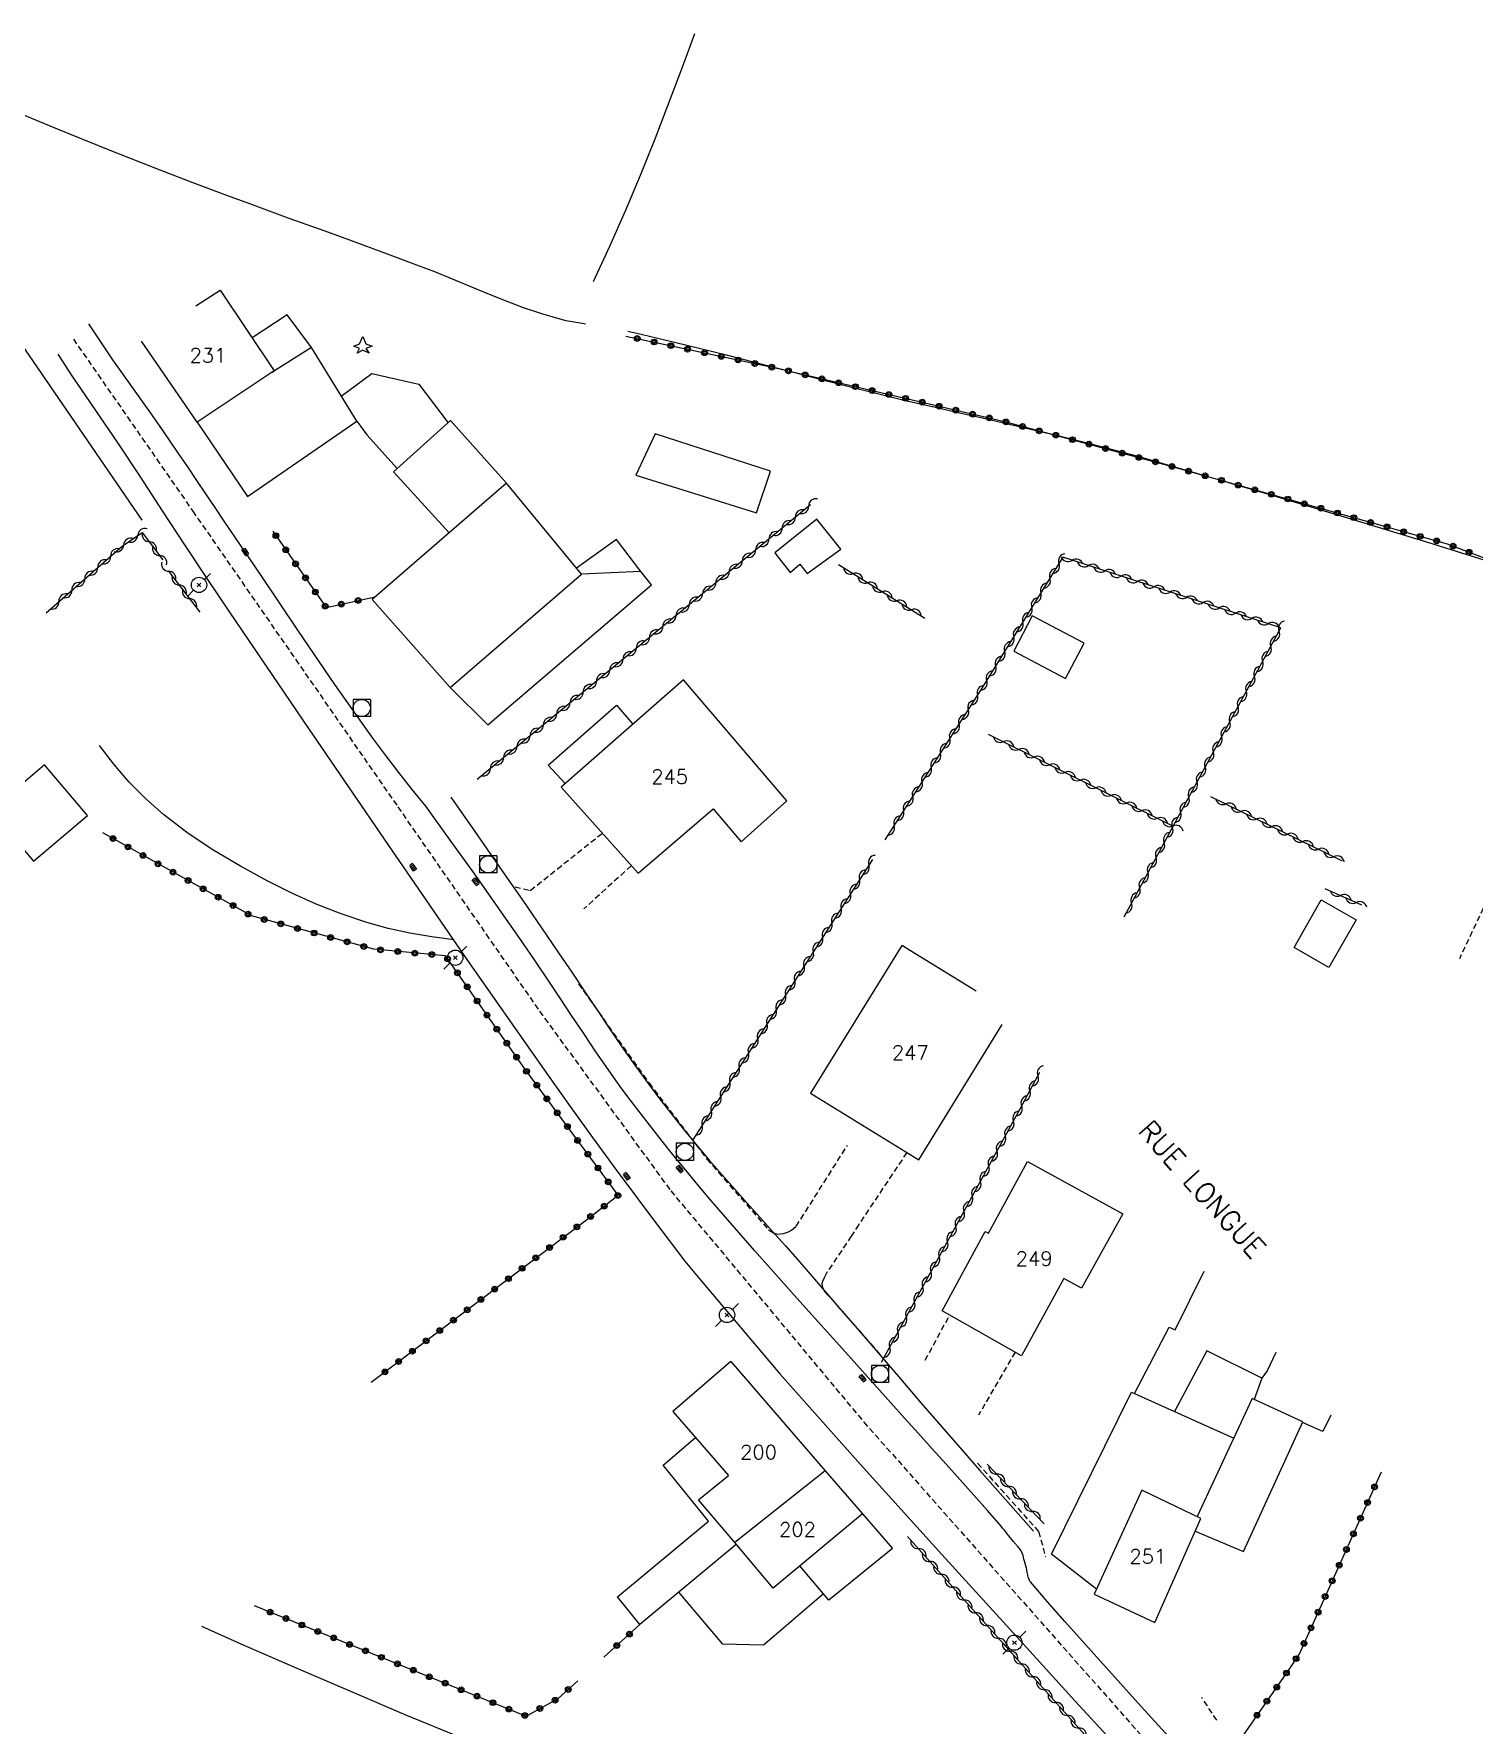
# Model space of a CAD drawing. Header units: millimetres. Extents: x 149998 to 151001, y 150999 to 152001.
# Drawn here: x 150611.5 to 150737.2, y 151505.9 to 151653.6 of the extents above; entities that cross this region are included whole.
import ezdxf
from ezdxf.enums import TextEntityAlignment as Align

# ---------------------------------------------------------------- set-up
doc = ezdxf.new("R2010")
doc.units = ezdxf.units.MM
doc.linetypes.add('DASHED', pattern=[0.75, 0.5, -0.25])
doc.layers.get('0').update_dxf_attribs({"linetype": 'CONTINUOUS'})
for name, color, linetype in [('W0001', 6, 'DASHED'), ('W0008', 7, 'CONTINUOUS'), ('W0014', 7, 'CONTINUOUS'), ('W0101', 7, 'CONTINUOUS'), ('W0104', 1, 'CONTINUOUS'), ('W0112', 1, 'DASHED'), ('W0211', 2, 'CONTINUOUS'), ('W0303', 7, 'CONTINUOUS'), ('W0310', 3, 'CONTINUOUS'), ('W0323', 7, 'CONTINUOUS'), ('W0333', 7, 'CONTINUOUS'), ('W0401', 7, 'CONTINUOUS'), ('W0420', 7, 'CONTINUOUS'), ('W0473', 7, 'CONTINUOUS'), ('W0989', 7, 'CONTINUOUS'), ('W0991', 7, 'CONTINUOUS'), ('W1102', 7, 'CONTINUOUS')]:
    doc.layers.add(name, color=color, linetype=linetype)
doc.styles.get("Standard").update_dxf_attribs({"font": 'romans.shx', "width": 0.85})

# ---------------------------------------------------------------- blocks, each defined once
blk = doc.blocks.new('T303')
for p, q in [((-0.77, 0), (-0.28, 0.21)), ((-0.28, -0.21), (-0.77, 0)), ((-0.28, 0.21), (0, 0.83)), ((0, 0.83), (0.28, 0.21)), ((0.28, 0.21), (0.83, 0)), ((0.83, 0), (0.28, -0.21)), ((-0.49, -0.63), (-0.28, -0.21)), ((0, -0.35), (-0.49, -0.63)), ((0.56, -0.63), (0, -0.35)), ((0.28, -0.21), (0.56, -0.63))]:
    blk.add_line(p, q)
blk = doc.blocks.new('T473')
for p, q in [((-0.166667, 0.166667), (0.166667, -0.166667)), ((-0.166667, -0.166667), (0.166667, 0.166667)), ((0.500001, 0.500001), (1.000002, 1.000002)), ((-1.000002, -1.000002), (-0.500001, -0.500001))]:
    blk.add_line(p, q)
blk.add_ellipse((0, 0), major_axis=(0.471405, 0.471405), ratio=1, start_param=5.4977871438, end_param=11.780972451)
blk = doc.blocks.new('T401')
for p, q in [((-0.3, 0.3), (0, 0.3)), ((-0.3, -0.25), (-0.3, 0.3)), ((-0.3, 0.15), (0, 0.15)), ((-0.3, 0), (0, 0)), ((0, 0.3), (0, -0.25)), ((-0.3, -0.15), (0, -0.15)), ((-0.3, -0.25), (-0.3, -0.3)), ((-0.3, -0.3), (0, -0.3)), ((0, -0.3), (0, -0.25))]:
    blk.add_line(p, q)
blk = doc.blocks.new('T420')
for p, q in [((0.75, 0.75), (-0.75, 0.75)), ((-0.75, 0.75), (-0.75, -0.75)), ((0.75, 0.75), (0.75, -0.75)), ((0.75, -0.75), (-0.75, -0.75))]:
    blk.add_line(p, q)
blk.add_ellipse((0, 0), major_axis=(-0.53, 0.53), ratio=1, start_param=3.926991, end_param=10.210176)
blk = doc.blocks.new('t310o')
at = {"color": 0, "linetype": 'Continuous'}
for centre, start, end in [((-0.5, 0.38), 216.8699, 323.1304), ((0.5, -0.37), 36.8699, 143.1303)]:
    blk.add_arc(centre, 0.625, start, end, dxfattribs=at)
blk = doc.blocks.new('t323o')
at = {"color": 0, "linetype": 'Continuous'}
for radius in [0.25, 0.15]:
    blk.add_circle((0, 0), radius, dxfattribs=at)

msp = doc.modelspace()

# ---------------------------------------------------------------- linework, layer by layer
at = {"layer": 'W0001'}
msp.add_lwpolyline([(150614.97, 151626.93), (150625.39, 151611.91), (150643.29, 151586.08), (150655.66, 151568.23), (150667.11, 151552.56), (150683.96, 151532.37), (150715.52, 151496.71), (150718.05, 151494.21)], dxfattribs=at)
at = {"layer": 'W0008'}
for points in [[(150645.73, 151586.14), (150644.54, 151587.6), (150643.38, 151589.08), (150642.23, 151590.57), (150641.11, 151592.08), (150637.78, 151596.76), (150634.55, 151601.51), (150631.36, 151606.29), (150628.14, 151611.04), (150627.34, 151612.22), (150626.54, 151613.4), (150625.75, 151614.58), (150624.95, 151615.76), (150624.15, 151616.94), (150623.35, 151618.11), (150622.54, 151619.28), (150621.72, 151620.45), (150620.08, 151622.78), (150618.42, 151625.11), (150616.32, 151628.26), (150616.32, 151628.26)], [(150613.62, 151625.6), (150614.85, 151623.71), (150616.86, 151620.79), (150618.84, 151617.85), (150620.79, 151614.89), (150622.73, 151611.93), (150624.66, 151608.97), (150626.62, 151606.01), (150628.59, 151603.08), (150635.5, 151592.93), (150642.41, 151582.79), (150649.37, 151572.68), (150656.41, 151562.62), (150658.34, 151559.91), (150660.28, 151557.21), (150662.25, 151554.52), (150664.23, 151551.85), (150665.59, 151550.04), (150666.96, 151548.23), (150668.35, 151546.43), (150669.78, 151544.67), (150676.64, 151536.59), (150683.66, 151528.67), (150690.77, 151520.82), (150697.88, 151512.97), (150702.39, 151508.01), (150706.94, 151503.08)], [(150719.38, 151495.55), (150715.44, 151499.59), (150711.8, 151503.56), (150708.17, 151507.54), (150704.56, 151511.54), (150703.03, 151513.25), (150701.51, 151514.96), (150700, 151516.68), (150698.5, 151518.41)]]:
    msp.add_lwpolyline(points, dxfattribs=at)
at = {"layer": 'W0014'}
for points in [[(150698.5, 151518.41), (150698.45, 151518.48), (150698.41, 151518.55), (150698.38, 151518.63), (150698.35, 151518.71), (150698.31, 151518.82), (150698.28, 151518.93), (150698.26, 151519.04), (150698.23, 151519.16), (150698.21, 151519.27), (150698.19, 151519.39), (150698.17, 151519.5), (150698.14, 151519.61), (150698.09, 151519.81), (150698.04, 151520.01), (150697.99, 151520.21), (150697.93, 151520.41), (150697.89, 151520.56), (150697.85, 151520.71), (150697.81, 151520.86), (150697.74, 151521.01), (150697.68, 151521.12), (150697.61, 151521.23), (150697.53, 151521.33), (150697.46, 151521.43), (150697.4, 151521.5), (150697.35, 151521.56), (150697.29, 151521.63), (150697.24, 151521.69), (150697.18, 151521.75), (150697.12, 151521.82), (150697.07, 151521.88), (150697.01, 151521.95), (150696.88, 151522.11), (150696.74, 151522.28), (150696.61, 151522.45), (150696.47, 151522.62), (150696.34, 151522.78), (150696.2, 151522.95), (150696.06, 151523.11), (150695.93, 151523.28), (150694.75, 151524.64), (150693.55, 151526), (150692.35, 151527.34), (150691.14, 151528.68), (150689.93, 151530.02), (150688.72, 151531.36), (150687.51, 151532.7), (150686.31, 151534.04), (150682.35, 151538.48), (150678.38, 151542.9), (150674.43, 151547.35), (150670.53, 151551.84), (150669.47, 151553.09), (150668.43, 151554.35), (150667.39, 151555.61), (150666.37, 151556.89), (150665.45, 151558.05), (150664.54, 151559.21), (150663.64, 151560.38), (150662.76, 151561.57), (150661.66, 151563.13), (150660.57, 151564.7), (150659.51, 151566.28), (150658.45, 151567.87), (150657.4, 151569.46), (150656.34, 151571.05), (150655.28, 151572.64), (150654.2, 151574.21), (150652.11, 151577.21), (150650, 151580.2), (150647.87, 151583.17), (150645.73, 151586.14)], [(150647.92, 151586.93), (150650.01, 151583.92), (150652.1, 151580.91), (150654.19, 151577.9), (150656.27, 151574.88), (150657.37, 151573.26), (150658.47, 151571.64), (150659.56, 151570.01), (150660.65, 151568.38), (150661.74, 151566.75), (150662.85, 151565.13), (150663.98, 151563.53), (150665.13, 151561.94), (150666.16, 151560.55), (150667.22, 151559.19), (150668.3, 151557.83), (150669.4, 151556.5), (150670.47, 151555.23), (150671.56, 151553.97), (150672.66, 151552.72), (150673.77, 151551.48), (150674.89, 151550.25), (150676, 151549.01), (150677.11, 151547.77), (150678.2, 151546.52), (150680, 151544.45), (150681.79, 151542.38), (150683.58, 151540.3), (150685.37, 151538.22), (150687.15, 151536.14), (150688.94, 151534.06), (150690.73, 151531.99), (150692.53, 151529.92), (150694.08, 151528.14), (150695.64, 151526.37), (150697.2, 151524.61), (150698.77, 151522.84)]]:
    msp.add_lwpolyline(points, dxfattribs=at)
at = {"layer": 'W0101'}
for points in [[(150625.65, 151629.82), (150627.77, 151631.19), (150632.5, 151624.15), (150625.78, 151619.67)], [(150693.76, 151569.98), (150687.26, 151573.99), (150679.31, 151561.08), (150688.75, 151555.26)], [(150688.75, 151555.26), (150696.04, 151567.09)], [(150672.34, 151537.65), (150667.29, 151533.29), (150672.14, 151527.7), (150672.14, 151527.7)], [(150672.34, 151537.65), (150677.29, 151531.92), (150677.29, 151531.92), (150680.58, 151528.11), (150680.58, 151528.11)], [(150672.69, 151521.84), (150669.54, 151525.57), (150672.14, 151527.7)], [(150680.58, 151528.11), (150683.84, 151524.35), (150683.84, 151524.35)], [(150683.84, 151524.35), (150676.04, 151517.87), (150672.69, 151521.84)]]:
    msp.add_lwpolyline(points, dxfattribs=at)
for points in [[(150657.54, 151587.8), (150664.25, 151580.28), (150670.8, 151585.92), (150673.24, 151583.02), (150677.24, 151586.6), (150668.23, 151597.18)], [(150690.79, 151542.07), (150694.55, 151549.02), (150694.83, 151548.87), (150698.25, 151555.11), (150706.55, 151550.56), (150702.96, 151544.06), (150701.4, 151544.89), (150697.71, 151538.16)], [(150704.07, 151517.35), (150709.34, 151514.87), (150713.36, 151523.96), (150708.23, 151526.41)]]:
    msp.add_lwpolyline(points, close=True, dxfattribs=at)
at = {"layer": 'W0104'}
for points in [[(150635.75, 151626.18), (150633.64, 151629.05), (150630.57, 151627.02)], [(150625.78, 151619.67), (150620.91, 151626.74), (150620.91, 151626.74)], [(150635.75, 151626.18), (150632.3, 151624.01), (150632.5, 151624.15)], [(150639.7, 151619.75), (150635.75, 151626.18)], [(150638.35, 151621.95), (150638.35, 151621.95), (150641.03, 151623.92), (150645.13, 151623), (150647.67, 151619.61), (150647.67, 151619.6)], [(150625.78, 151619.67), (150625.78, 151619.67), (150630.17, 151613.18)], [(150630.17, 151613.18), (150639.7, 151619.75)], [(150639.7, 151619.75), (150639.7, 151619.75), (150640.59, 151618.57), (150643.23, 151615.62), (150643.22, 151615.62)], [(150652.77, 151614.34), (150647.9, 151619.81), (150642.9, 151615.33), (150647.76, 151610.01), (150647.75, 151610.01)], [(150664.5, 151606.63), (150662.38, 151609.43), (150658.89, 151606.93), (150658.89, 151606.92)], [(150647.85, 151596.5), (150651.13, 151593.24), (150665.43, 151605.46), (150664.5, 151606.63), (150659.32, 151606.4)], [(150657.9, 151588.12), (150656.42, 151589.71), (150662.36, 151594.96), (150663.81, 151593.3)], [(150707.58, 151534.87), (150707.58, 151534.87), (150710.59, 151540.66), (150711.13, 151540.42), (150713.67, 151545.54)], [(150719.9, 151538.44), (150719.17, 151536.83), (150718.7, 151536.2), (150713.88, 151538.58), (150711.08, 151533.3), (150711.08, 151533.3)], [(150718.7, 151536.2), (150718.03, 151534.34), (150718.04, 151534.33)], [(150704.26, 151517.78), (150704.26, 151517.78), (150700.33, 151520.84), (150707.33, 151534.98)], [(150707.33, 151534.98), (150716.24, 151530.97), (150716.24, 151530.96)], [(150712.86, 151522.83), (150712.86, 151522.83), (150717.1, 151521.08), (150722.26, 151532.4), (150717.85, 151534.42), (150713.06, 151524.11)], [(150724.71, 151532.98), (150724.02, 151531.54), (150722.23, 151532.32), (150722.23, 151532.32)], [(150672.83, 151521.67), (150672.83, 151521.68), (150664.41, 151514.68), (150662.45, 151517.11), (150670.41, 151523.71), (150666.44, 151528.6), (150669.26, 151531.02), (150669.25, 151531.02)], [(150683.84, 151524.35), (150683.84, 151524.36), (150686.46, 151521.32)], [(150686.46, 151521.32), (150680.91, 151516.81), (150678.38, 151519.82), (150678.39, 151519.82)], [(150680.43, 151517.38), (150676.15, 151513.7), (150675.21, 151512.89), (150671.64, 151512.99), (150667.82, 151517.52), (150667.83, 151517.52)]]:
    msp.add_lwpolyline(points, dxfattribs=at)
for points in [[(150664.06, 151615.03), (150674.6, 151611.74), (150675.8, 151615.38), (150665.76, 151618.65)], [(150641.04, 151604.2), (150647.85, 151596.5), (150659.32, 151606.4), (150652.77, 151614.34)], [(150679.87, 151611.19), (150676.18, 151608.26), (150677.52, 151606.54), (150678.36, 151607.28), (150679.01, 151606.46), (150681.94, 151608.58)], [(150697.04, 151599.68), (150701.56, 151597.29), (150703.19, 151600.36), (150698.66, 151602.76)], [(150611.5, 151581.33), (150616.2, 151585.33), (150612.44, 151589.74), (150607.75, 151585.74)], [(150721.5, 151573.81), (150723.87, 151577.97), (150726.92, 151576.23), (150724.55, 151572.07)]]:
    msp.add_lwpolyline(points, close=True, dxfattribs=at)
at = {"layer": 'W0112'}
for points in [[(150743.09, 151588.1), (150735.94, 151572.82)], [(150653.52, 151579.1), (150654.85, 151578.79), (150661.13, 151583.78)], [(150663.66, 151580.94), (150659.53, 151577.17)], [(150659.05, 151570.63), (150665.21, 151561.97), (150670.27, 151555.33), (150675.64, 151549.15), (150676.06, 151548.89), (150676.41, 151548.76), (150676.95, 151548.83), (150677.37, 151548.98), (150677.65, 151549.12), (150678.06, 151549.46), (150682.52, 151556.52)], [(150687.71, 151555.9), (150683.51, 151549.61), (150682.86, 151548.6), (150680.69, 151545.37), (150680.49, 151544.95), (150680.35, 151544.65), (150680.28, 151544.46), (150680.34, 151544.09), (150680.55, 151543.73), (150681.08, 151543.18), (150685.53, 151538.07)], [(150689.32, 151537.77), (150691.44, 151541.7)], [(150697.16, 151538.47), (150693.97, 151532.98)], [(150693.89, 151528.77), (150699.21, 151522.82), (150699.81, 151520.6)], [(150714.76, 151506.33), (150713.45, 151508.32)]]:
    msp.add_lwpolyline(points, dxfattribs=at)
at = {"layer": 'W0211'}
for points in [[(150659.67, 151628.24), (150659.54, 151628.26), (150659.02, 151628.34), (150658.5, 151628.42), (150657.98, 151628.52), (150657.47, 151628.65), (150655.86, 151629.12), (150654.27, 151629.66), (150652.7, 151630.25), (150651.14, 151630.88), (150649.6, 151631.52), (150648.06, 151632.16), (150646.51, 151632.79), (150644.95, 151633.39), (150642.15, 151634.43), (150639.34, 151635.46), (150636.54, 151636.48), (150633.73, 151637.49), (150630.93, 151638.52), (150628.12, 151639.55), (150625.33, 151640.6), (150622.54, 151641.67), (150618.05, 151643.44), (150613.58, 151645.26), (150609.11, 151647.11)], [(150740.14, 151606.99), (150733.18, 151609.17), (150726.2, 151611.3), (150719.22, 151613.39), (150712.21, 151615.43), (150710, 151616.07), (150707.79, 151616.69), (150705.57, 151617.29), (150703.34, 151617.87), (150701.11, 151618.42), (150698.89, 151618.95), (150696.65, 151619.47), (150694.42, 151619.98), (150692.18, 151620.49), (150689.95, 151621), (150687.72, 151621.51), (150685.49, 151622.05), (150683.23, 151622.61), (150680.97, 151623.18), (150678.72, 151623.76), (150676.46, 151624.35), (150674.21, 151624.93), (150671.96, 151625.51), (150669.7, 151626.08), (150667.44, 151626.63), (150665.99, 151626.98), (150664.53, 151627.32), (150663.37, 151627.58)]]:
    msp.add_lwpolyline(points, dxfattribs=at)
at = {"layer": 'W0310'}
for points in [[(150679.29, 151612.46), (150650.2, 151588.48)], [(150612.59, 151603.02), (150619.24, 151608.85), (150620.97, 151610.05), (150622.79, 151607.64)], [(150623.28, 151606.67), (150626.02, 151603.07)], [(150681.74, 151607.23), (150689.29, 151602.57)], [(150706.67, 151576.48), (150712.67, 151587.57), (150720.36, 151601.72), (150701.32, 151607.87), (150694.26, 151596.44), (150685.79, 151583.2)], [(150694.8, 151592.43), (150710.95, 151584.39)], [(150714.21, 151587), (150725.69, 151581.38)], [(150684.7, 151581.49), (150669.03, 151557.01)], [(150724.2, 151578.96), (150727.38, 151577.54)], [(150685.51, 151537.59), (150697.64, 151559.78), (150699.33, 151562.91)], [(150694.73, 151528.69), (150699.7, 151523.49)], [(150687.77, 151522.38), (150705.71, 151502.29)]]:
    msp.add_lwpolyline(points, dxfattribs=at)
at = {"layer": 'W0323'}
for points in [[(150663.19, 151627.19), (150676.25, 151624.4), (150696.12, 151619.76), (150710.54, 151615.89), (150734.88, 151609.04), (150761.21, 151599.05), (150788.07, 151587.65), (150814.84, 151576.11), (150826.49, 151570.79), (150844.33, 151562.03)], [(150632.39, 151610.14), (150637.03, 151603.5), (150641.3, 151604.42)], [(150640.97, 151535.84), (150659.86, 151550.12), (150662.52, 151552.17), (150654.36, 151563.21), (150647.45, 151573.07), (150641.19, 151573.66), (150630.52, 151576.56), (150617.53, 151583.81)], [(150729.11, 151527.98), (150721.97, 151512.16), (150721.05, 151510.76), (150714.94, 151501.97)], [(150630.75, 151516.35), (150654.48, 151506.7), (150657.29, 151508.24), (150659.01, 151509.79)], [(150661.28, 151511.85), (150664.41, 151514.68)]]:
    msp.add_lwpolyline(points, dxfattribs=at)
at = {"layer": 'W0333'}
for points in [[(150669.17, 151653.58), (150668.22, 151650.97), (150665.71, 151644.37), (150664.45, 151641.22), (150663.14, 151638.1), (150661.77, 151635), (150660.35, 151631.93)], [(150608.93, 151628.65), (150620.96, 151611.11)], [(150648.19, 151574.48), (150646.26, 151574.72), (150644.34, 151575.05), (150642.45, 151575.47), (150640.58, 151575.99), (150638.35, 151576.74), (150636.17, 151577.6), (150634.03, 151578.56), (150631.93, 151579.6), (150629.56, 151580.89), (150627.23, 151582.26), (150624.98, 151583.76), (150622.83, 151585.41), (150621.3, 151586.78), (150619.85, 151588.24), (150618.5, 151589.8), (150617.25, 151591.43)], [(150648.89, 151504.77), (150643.92, 151506.82), (150638.98, 151508.93), (150634.3, 151510.94), (150629.63, 151512.98), (150626.17, 151514.53)]]:
    msp.add_lwpolyline(points, dxfattribs=at)
at = {"layer": 'W1102'}
msp.add_lwpolyline([(150680.58, 151528.11), (150672.69, 151521.84)], dxfattribs=at)

# ---------------------------------------------------------------- block references
at = {"layer": 'W0303'}
msp.add_blockref('T303', (150640.23, 151626.31), dxfattribs=at)
at = {"layer": 'W0310'}
for p, rotation in [((150679.14, 151612.34), 219.497512356315), ((150676.83, 151610.43), 219.497512356315), ((150677.98, 151611.38), 219.497512356315), ((150619.37, 151608.94), 34.75000497620719), ((150620.6, 151609.79), 34.75000497620719), ((150621.6, 151609.22), 306.8926762475502), ((150675.67, 151609.47), 219.497512356315), ((150618.23, 151607.96), 41.22128464723415), ((150622.5, 151608.02), 306.8926762475502), ((150673.35, 151607.57), 219.497512356315), ((150674.51, 151608.52), 219.497512356315), ((150700.98, 151607.32), 238.316499807381), ((150702.13, 151607.61), 162.0974807469695), ((150615.97, 151605.99), 41.22128464723415), ((150617.1, 151606.98), 41.22128464723415), ((150623.29, 151606.65), 307.2828376159518), ((150672.2, 151606.61), 219.497512356315), ((150683.02, 151606.44), 328.315872563246), ((150700.19, 151606.04), 238.316499807381), ((150703.56, 151607.15), 162.0974807469695), ((150704.98, 151606.69), 162.0974807469695), ((150706.41, 151606.23), 162.0974807469695), ((150614.84, 151605), 41.22128464723415), ((150624.2, 151605.45), 307.2828376159518), ((150625.11, 151604.26), 307.2828376159518), ((150669.88, 151604.7), 219.497512356315), ((150671.04, 151605.66), 219.497512356315), ((150684.29, 151605.65), 328.315872563246), ((150685.57, 151604.86), 328.315872563246), ((150699.4, 151604.76), 238.316499807381), ((150707.84, 151605.76), 162.0974807469695), ((150709.27, 151605.3), 162.0974807469695), ((150710.69, 151604.84), 162.0974807469695), ((150613.71, 151604.01), 41.22128464723415), ((150668.72, 151603.75), 219.497512356315), ((150686.85, 151604.08), 328.315872563246), ((150688.12, 151603.29), 328.315872563246), ((150698.61, 151603.49), 238.316499807381), ((150712.12, 151604.38), 162.0974807469695), ((150713.55, 151603.92), 162.0974807469695), ((150714.97, 151603.46), 162.0974807469695), ((150666.41, 151601.84), 219.497512356315), ((150667.57, 151602.8), 219.497512356315), ((150697.83, 151602.21), 238.316499807381), ((150716.4, 151603), 162.0974807469695), ((150717.83, 151602.54), 162.0974807469695), ((150719.26, 151602.08), 162.0974807469695), ((150720.2, 151601.42), 61.46193363510951), ((150664.09, 151599.93), 219.497512356315), ((150665.25, 151600.89), 219.497512356315), ((150697.04, 151600.94), 238.316499807381), ((150719.48, 151600.1), 61.46193363510951), ((150662.94, 151598.98), 219.497512356315), ((150695.46, 151598.38), 238.316499807381), ((150696.25, 151599.66), 238.316499807381), ((150718.76, 151598.78), 61.46193363510951), ((150660.62, 151597.07), 219.497512356315), ((150661.78, 151598.02), 219.497512356315), ((150694.68, 151597.11), 238.316499807381), ((150718.05, 151597.47), 61.46193363510951), ((150659.46, 151596.12), 219.497512356315), ((150693.88, 151595.84), 237.3830248796628), ((150717.33, 151596.15), 61.46193363510951), ((150657.15, 151594.21), 219.497512356315), ((150658.31, 151595.16), 219.497512356315), ((150693.07, 151594.57), 237.3830248796628), ((150716.61, 151594.83), 61.46193363510951), ((150655.99, 151593.25), 219.497512356315), ((150692.26, 151593.31), 237.3830248796628), ((150715.9, 151593.51), 61.46193363510951), ((150653.68, 151591.35), 219.497512356315), ((150654.83, 151592.3), 219.497512356315), ((150691.45, 151592.05), 237.3830248796628), ((150696.15, 151591.77), 333.5187726816953), ((150714.46, 151590.88), 61.46193363510951), ((150715.18, 151592.2), 61.46193363510951), ((150652.52, 151590.39), 219.497512356315), ((150689.83, 151589.52), 237.3830248796628), ((150690.64, 151590.78), 237.3830248796628), ((150697.49, 151591.1), 333.5187726816953), ((150698.83, 151590.43), 333.5187726816953), ((150700.17, 151589.76), 333.5187726816953), ((150713.75, 151589.56), 61.46193363510951), ((150651.36, 151589.44), 219.497512356315), ((150689.03, 151588.25), 237.3830248796628), ((150701.52, 151589.09), 333.5187726816953), ((150702.86, 151588.42), 333.5187726816953), ((150713.03, 151588.24), 61.46193363510951), ((150688.22, 151586.99), 237.3830248796628), ((150704.2, 151587.75), 333.5187726816953), ((150705.54, 151587.08), 333.5187726816953), ((150712.32, 151586.92), 61.59016289502875), ((150687.41, 151585.73), 237.3830248796628), ((150706.89, 151586.41), 333.5187726816953), ((150708.23, 151585.75), 333.5187726816953), ((150711.6, 151585.6), 61.59016289502875), ((150715.56, 151586.34), 333.9280708488226), ((150716.9, 151585.68), 333.9280708488226), ((150686.6, 151584.46), 237.3830248796628), ((150709.57, 151585.08), 333.5187726816953), ((150710.92, 151584.41), 333.5187726816953), ((150710.89, 151584.29), 61.59016289502875), ((150718.25, 151585.02), 333.9280708488226), ((150719.6, 151584.36), 333.9280708488226), ((150710.17, 151582.97), 61.59016289502875), ((150720.95, 151583.7), 333.9280708488226), ((150722.29, 151583.05), 333.9280708488226), ((150723.64, 151582.39), 333.9280708488226), ((150684.39, 151581.01), 237.3830248796767), ((150709.46, 151581.65), 61.59016289502875), ((150724.99, 151581.73), 333.9280708488226), ((150683.58, 151579.75), 237.3830248796767), ((150708.75, 151580.33), 61.59016289502875), ((150682.78, 151578.49), 237.3830248796767), ((150707.32, 151577.69), 61.59016289502875), ((150708.03, 151579.01), 61.59016289502875), ((150725.57, 151578.35), 335.8756589711807), ((150681.97, 151577.22), 237.3830248796767), ((150726.93, 151577.73), 335.8756589711807), ((150680.35, 151574.7), 237.3830248796767), ((150681.16, 151575.96), 237.3830248796767), ((150679.54, 151573.43), 237.3830248796767), ((150678.73, 151572.17), 237.3830248796767), ((150677.92, 151570.91), 237.3830248796767), ((150677.12, 151569.64), 237.3830248796767), ((150676.31, 151568.38), 237.3830248796767), ((150674.69, 151565.85), 237.3830248796767), ((150675.5, 151567.12), 237.3830248796767), ((150673.88, 151564.59), 237.3830248796767), ((150673.07, 151563.33), 237.3830248796767), ((150672.26, 151562.06), 237.3830248796767), ((150699.16, 151562.6), 61.59016289511185), ((150671.46, 151560.8), 237.3830248796767), ((150697.73, 151559.97), 61.59016289511185), ((150698.45, 151561.29), 61.59016289511185), ((150670.65, 151559.53), 237.3830248796767), ((150697.02, 151558.65), 61.34343729897029), ((150669.84, 151558.27), 237.3830248796767), ((150696.3, 151557.33), 61.34343729897029), ((150695.58, 151556.02), 61.34343729897029), ((150694.86, 151554.7), 61.34343729897029), ((150694.14, 151553.38), 61.34343729897029), ((150693.42, 151552.07), 61.34343729897029), ((150692.7, 151550.75), 61.34343729897029), ((150691.26, 151548.12), 61.34343729897029), ((150691.98, 151549.44), 61.34343729897029), ((150690.54, 151546.8), 61.34343729897029), ((150689.82, 151545.49), 61.34343729897029), ((150689.1, 151544.17), 61.34343729897029), ((150688.38, 151542.85), 61.34343729897029), ((150687.66, 151541.54), 61.34343729897029), ((150686.94, 151540.22), 61.34343729897029), ((150686.23, 151538.91), 61.34343729897029), ((150695.56, 151527.83), 313.6250750951548), ((150696.59, 151526.75), 313.6250750951548), ((150697.63, 151525.66), 313.6250750951548), ((150698.66, 151524.57), 313.6250750951548), ((150688.72, 151521.31), 311.7729388328194), ((150689.72, 151520.19), 311.7729388328194), ((150690.72, 151519.07), 311.7729388328194), ((150691.72, 151517.95), 311.7729388328194), ((150692.72, 151516.83), 311.7729388328194), ((150693.72, 151515.71), 311.7729388328194), ((150694.72, 151514.6), 311.7729388328194), ((150695.72, 151513.48), 311.7729388328194), ((150696.72, 151512.36), 311.7729388328194), ((150697.72, 151511.24), 311.7729388328194), ((150698.72, 151510.12), 311.7729388328194), ((150699.71, 151509), 311.7729388328194), ((150700.71, 151507.88), 311.7729388328194), ((150701.71, 151506.76), 311.7729388328194), ((150702.71, 151505.65), 311.7729388328194)]:
    msp.add_blockref('t310o', p, dxfattribs=dict(at, rotation=rotation))
at = {"layer": 'W0323'}
for p, rotation in [((150664.18, 151626.98), 347.9420745611535), ((150665.65, 151626.67), 347.9420745611535), ((150667.12, 151626.35), 347.9420745611535), ((150668.58, 151626.04), 347.9420745611535), ((150670.05, 151625.73), 347.9420745611535), ((150671.52, 151625.41), 347.9420745611535), ((150672.98, 151625.1), 347.9420745611535), ((150674.45, 151624.79), 347.9420745611535), ((150675.92, 151624.47), 347.9420745611535), ((150677.38, 151624.14), 346.8380902848205), ((150678.84, 151623.8), 346.8380902848205), ((150680.3, 151623.46), 346.8380902848205), ((150681.76, 151623.11), 346.8380902848205), ((150683.22, 151622.77), 346.8380902848205), ((150684.68, 151622.43), 346.8380902848205), ((150686.14, 151622.09), 346.8380902848205), ((150687.6, 151621.75), 346.8380902848205), ((150689.06, 151621.41), 346.8380902848205), ((150690.52, 151621.06), 346.8380902848205), ((150691.98, 151620.72), 346.8380902848205), ((150693.45, 151620.38), 346.8380902848205), ((150694.91, 151620.04), 346.8380902848205), ((150696.36, 151619.69), 345.008760174328), ((150697.81, 151619.3), 345.008760174328), ((150699.26, 151618.91), 345.008760174328), ((150700.71, 151618.53), 345.008760174328), ((150702.16, 151618.14), 345.008760174328), ((150703.61, 151617.75), 345.008760174328), ((150705.06, 151617.36), 345.008760174328), ((150706.51, 151616.97), 345.008760174328), ((150707.96, 151616.59), 345.008760174328), ((150709.41, 151616.2), 345.008760174328), ((150710.85, 151615.81), 344.2632016715528), ((150712.3, 151615.4), 344.2632016715528), ((150713.74, 151614.99), 344.2632016715528), ((150715.18, 151614.59), 344.2632016715528), ((150716.63, 151614.18), 344.2632016715528), ((150718.07, 151613.77), 344.2632016715528), ((150719.52, 151613.37), 344.2632016715528), ((150720.96, 151612.96), 344.2632016715528), ((150722.4, 151612.55), 344.2632016715528), ((150723.85, 151612.15), 344.2632016715528), ((150725.29, 151611.74), 344.2632016715528), ((150726.73, 151611.33), 344.2632016715528), ((150728.18, 151610.92), 344.2632016715528), ((150632.65, 151609.76), 304.9688488570152), ((150729.62, 151610.52), 344.2632016715528), ((150731.07, 151610.11), 344.2632016715528), ((150732.51, 151609.7), 344.2632016715528), ((150733.95, 151609.3), 344.2632016715528), ((150633.51, 151608.53), 304.9688488570152), ((150735.38, 151608.85), 339.2315498447018), ((150736.78, 151608.31), 339.2315498447018), ((150634.37, 151607.3), 304.9688488570152), ((150635.23, 151606.07), 304.9688488570152), ((150636.09, 151604.84), 304.9688488570152), ((150636.95, 151603.61), 304.9688488570152), ((150638.36, 151603.79), 12.2341023674252), ((150639.83, 151604.11), 12.2341023674252), ((150618.43, 151583.31), 150.8182333941857), ((150619.74, 151582.58), 150.8182333941857), ((150621.05, 151581.84), 150.8182333941857), ((150622.36, 151581.11), 150.8182333941857), ((150623.67, 151580.38), 150.8182333941857), ((150624.98, 151579.65), 150.8182333941857), ((150626.29, 151578.92), 150.8182333941857), ((150627.6, 151578.19), 150.8182333941857), ((150628.91, 151577.46), 150.8182333941857), ((150630.22, 151576.72), 150.8182333941857), ((150631.63, 151576.25), 164.7993838055363), ((150633.08, 151575.86), 164.7993838055363), ((150634.53, 151575.47), 164.7993838055363), ((150635.98, 151575.07), 164.7993838055363), ((150637.42, 151574.68), 164.7993838055363), ((150638.87, 151574.29), 164.7993838055363), ((150640.32, 151573.89), 164.7993838055363), ((150641.78, 151573.6), 174.6231878049199), ((150643.28, 151573.46), 174.6231878049199), ((150644.77, 151573.32), 174.6231878049199), ((150646.26, 151573.18), 174.6231878049199), ((150647.63, 151572.82), 125.0255732711048), ((150648.49, 151571.59), 125.0255732711048), ((150649.35, 151570.36), 125.0255732711048), ((150650.21, 151569.13), 125.0255732711048), ((150651.07, 151567.9), 125.0255732711048), ((150651.93, 151566.67), 125.0255732711048), ((150652.79, 151565.45), 125.0255732711048), ((150653.65, 151564.22), 125.0255732711048), ((150654.52, 151562.99), 126.4695260265079), ((150655.41, 151561.79), 126.4695260265079), ((150656.3, 151560.58), 126.4695260265079), ((150657.2, 151559.37), 126.4695260265079), ((150658.09, 151558.17), 126.4695260265079), ((150658.98, 151556.96), 126.4695260265079), ((150659.87, 151555.76), 126.4695260265079), ((150660.76, 151554.55), 126.4695260265079), ((150661.65, 151553.34), 126.4695260265079), ((150662.49, 151552.14), 37.53744399296557), ((150660.11, 151550.32), 37.53744399296557), ((150661.3, 151551.23), 37.53744399296557), ((150658.92, 151549.41), 37.08959918629829), ((150656.53, 151547.6), 37.08959918629829), ((150657.72, 151548.5), 37.08959918629829), ((150654.13, 151545.79), 37.08959918629829), ((150655.33, 151546.7), 37.08959918629829), ((150652.94, 151544.89), 37.08959918629829), ((150650.54, 151543.08), 37.08959918629829), ((150651.74, 151543.98), 37.08959918629829), ((150649.35, 151542.17), 37.08959918629829), ((150646.95, 151540.36), 37.08959918629829), ((150648.15, 151541.27), 37.08959918629829), ((150644.56, 151538.55), 37.08959918629829), ((150645.76, 151539.46), 37.08959918629829), ((150643.36, 151537.65), 37.08959918629829), ((150642.17, 151536.75), 37.08959918629829), ((150728.53, 151526.71), 245.7284604808656), ((150727.92, 151525.34), 245.7284604808656), ((150727.3, 151523.97), 245.7284604808656), ((150726.68, 151522.61), 245.7284604808656), ((150726.07, 151521.24), 245.7284604808656), ((150725.45, 151519.87), 245.7284604808656), ((150724.83, 151518.51), 245.7284604808656), ((150724.22, 151517.14), 245.7284604808656), ((150632.14, 151515.78), 337.8690119934174), ((150633.53, 151515.22), 337.8690119934174), ((150723.6, 151515.77), 245.7284604808656), ((150634.92, 151514.65), 337.8690119934174), ((150636.31, 151514.09), 337.8690119934174), ((150637.69, 151513.52), 337.8690119934174), ((150663.5, 151513.86), 42.15612932626718), ((150722.98, 151514.4), 245.7284604808656), ((150639.08, 151512.96), 337.8690119934174), ((150640.47, 151512.39), 337.8690119934174), ((150641.86, 151511.83), 337.8690119934174), ((150662.39, 151512.85), 42.15612932626718), ((150722.37, 151513.04), 245.7284604808656), ((150643.25, 151511.26), 337.8690119934174), ((150644.64, 151510.7), 337.8690119934174), ((150720.84, 151510.46), 235.1711164968235), ((150721.68, 151511.71), 236.7268973750328), ((150646.03, 151510.13), 337.8690119934174), ((150647.42, 151509.57), 337.8690119934174), ((150648.81, 151509), 337.8690119934174), ((150658.16, 151509.02), 42.15612932604352), ((150719.99, 151509.23), 235.1711164968235), ((150650.2, 151508.44), 337.8690119934174), ((150651.59, 151507.87), 337.8690119934174), ((150655.69, 151507.36), 28.69028654528375), ((150657.01, 151508.08), 28.69028654528375), ((150719.13, 151508), 235.1711164968235), ((150652.98, 151507.31), 337.8690119934174), ((150654.37, 151506.74), 337.8690119934174), ((150718.27, 151506.77), 235.1711164968235)]:
    msp.add_blockref('t323o', p, dxfattribs=dict(at, rotation=rotation))
at = {"layer": 'W0401'}
for p, rotation in [((150630.1, 151608.43), 33.99755710414928), ((150644.5, 151580.71), 214.4511276551295), ((150650.2, 151579.64), 35.31857033114311), ((150663.15, 151553.73), 216.5207705962917), ((150668.01, 151554.56), 39.35185167754899), ((150683.95, 151536.3), 41.81345185442159)]:
    msp.add_blockref('T401', p, dxfattribs=dict(at, rotation=rotation))
at = {"layer": 'W0420'}
for p in [(150640.14, 151594.71), (150651.18, 151581.06), (150668.34, 151555.96), (150685.37, 151536.57)]:
    msp.add_blockref('T420', p, dxfattribs=at)
at = {"layer": 'W0473'}
for p in [(150625.94, 151605.46), (150648.3, 151572.91), (150672.02, 151541.72), (150697.1, 151513.11)]:
    msp.add_blockref('T473', p, dxfattribs=at)

# ---------------------------------------------------------------- texts
at = {"layer": 'W0989'}
msp.add_text('RUE LONGUE   ', height=1.75, rotation=311.9816, dxfattribs=at).set_placement((150707.78, 151557.72))
at = {"layer": 'W0991'}
for s, p in [('231', (150626.72, 151625.5)), ('245', (150667.01, 151588.73)), ('247', (150688.01, 151564.62)), ('249', (150698.82, 151546.64)), ('200', (150674.77, 151529.74)), ('202', (150678.17, 151522.99)), ('251', (150708.74, 151520.64))]:
    msp.add_text(s, height=1.25, dxfattribs=at).set_placement(p, align=Align.MIDDLE_CENTER)

doc.saveas('drawing.dxf')
